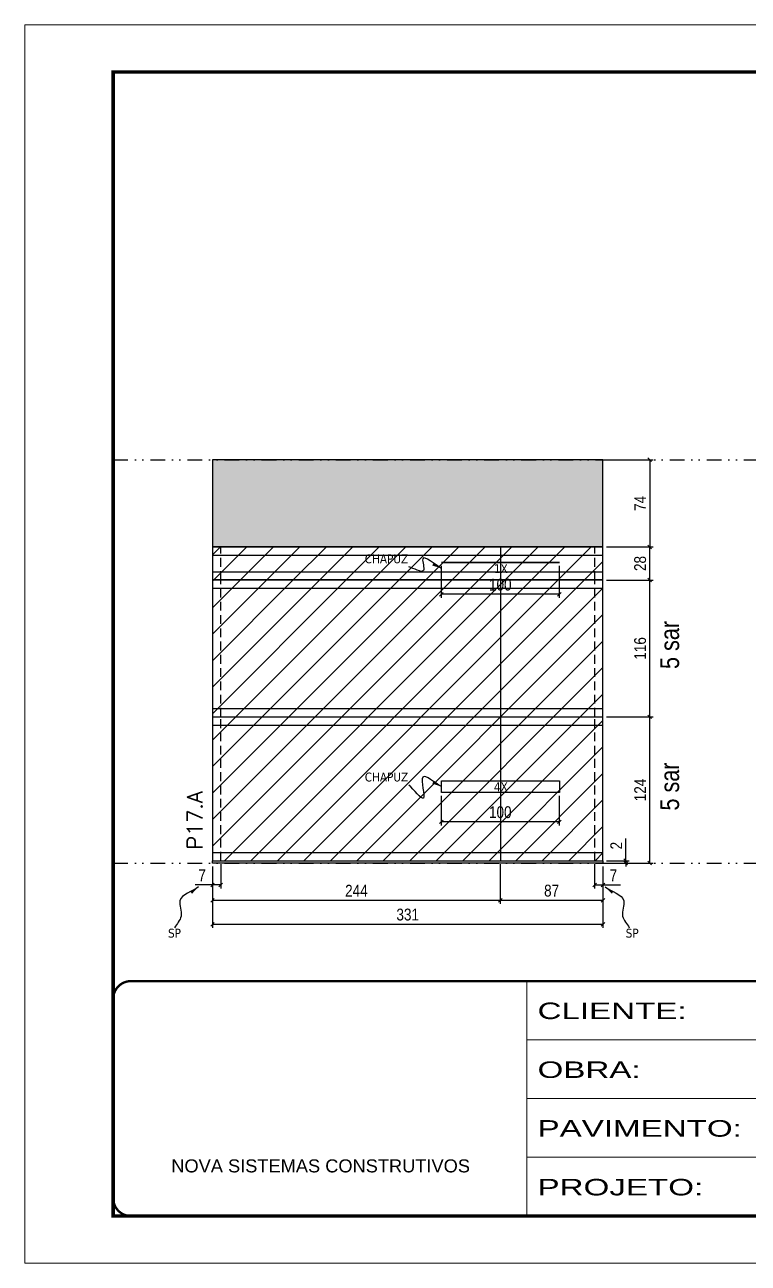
# Model space of a CAD drawing. Extents: x 14400 to 27878, y -21631 to 6985.
# Drawn here: x 16012 to 16625, y 192 to 1242 of the extents above; entities that cross this region are included whole.
import ezdxf

# ---------------------------------------------------------------- set-up
doc = ezdxf.new("R2010")
doc.units = 0
for name, pattern in [('CONTINUO', [0]), ('DASHED', [0.75, 0.5, -0.25]), ('DIVIDE2', [0.625, 0.25, -0.125, 0, -0.125, 0, -0.125]), ('HIDDEN', [0.375, 0.25, -0.125])]:
    doc.linetypes.add(name, pattern=pattern)
for name, color, linetype in [('COTA', 241, 'Continuous'), ('NOMENCLATURA', 7, 'Continuous'), ('Nível', 160, 'Continuous'), ('Painéis', 200, 'Continuous'), ('SARR_2.2x10', 60, 'Continuous'), ('SARR_2.2x7', 40, 'Continuous'), ('Sarrafo de Pressão', 42, 'HIDDEN'), ('texto', 7, 'Continuous')]:
    doc.layers.add(name, color=color, linetype=linetype)
for name, color, linetype, lineweight in [('Folhas', 255, 'Continuous', 9), ('Hachura', 251, 'Continuous', 9), ('SARRAFO DE PRESSAO', 251, 'DASHED', 9), ('Texto Seção', 7, 'Continuous', 15)]:
    doc.layers.add(name, color=color, linetype=linetype, lineweight=lineweight)
doc.styles.add('ARIAL', font='arial.ttf')
doc.styles.add('ARIAL_NARROW', font='ARIALN.TTF', dxfattribs={"height": 0.2})
doc.styles.add('COTA TECNICA', font='techl___.ttf', dxfattribs={"height": 10})
doc.styles.add('COTA TECNICA-50', font='techl___.ttf', dxfattribs={"height": 10})
doc.styles.add('REGUA-120', font='ROMANS.shx', dxfattribs={"height": 15})
doc.styles.get("Standard").update_dxf_attribs({"font": 'arial.ttf'})
doc.styles.add('Tecnologia', font='')
doc.styles.get('Tecnologia').set_extended_font_data('Forgotten Futurist')
doc.dimstyles.new('COTA PAINEL-50', dxfattribs={"dimtxt": 10, "dimasz": 3, "dimexe": 3, "dimexo": 3, "dimgap": 3, "dimtad": 1, "dimdec": 1, "dimzin": 12, "dimdsep": 46, "dimtxsty": 'COTA TECNICA-50', "dimblk1": 'OBLIQUE', "dimblk2": 'OBLIQUE', "dimsah": 1, "dimcen": 0.9, "dimclrd": 4, "dimclre": 4, "dimclrt": 240, "dimadec": 1, "dimazin": 3, "dimtfac": 1, "dimtdec": 1, "dimtmove": 0, "dimatfit": 3, "dimfxl": 1, "dimtolj": 1, "dimtzin": 12, "dimarcsym": 0})
doc.dimstyles.new('PAINEL', dxfattribs={"dimtxt": 10, "dimasz": 3, "dimexe": 3, "dimexo": 3, "dimgap": 3, "dimtad": 1, "dimdec": 1, "dimzin": 12, "dimdsep": 46, "dimtxsty": 'COTA TECNICA', "dimblk1": 'OBLIQUE', "dimblk2": 'OBLIQUE', "dimsah": 1, "dimcen": 0.9, "dimclrd": 4, "dimclre": 4, "dimclrt": 240, "dimadec": 1, "dimazin": 3, "dimtfac": 1, "dimtdec": 1, "dimtmove": 0, "dimatfit": 3, "dimfxl": 1, "dimtolj": 1, "dimtzin": 12, "dimarcsym": 0})
doc.dimstyles.get("Standard").update_dxf_attribs({"dimtxt": 0.18, "dimasz": 0.18, "dimexe": 0.18, "dimexo": 0.0625, "dimgap": 0.09, "dimtad": 0, "dimtih": 1, "dimtoh": 1, "dimdec": 4, "dimzin": 0, "dimdsep": 46, "dimtxsty": 'Standard', "dimcen": 0.09, "dimadec": 0, "dimazin": 0, "dimtfac": 1, "dimtdec": 4, "dimtofl": 0, "dimtmove": 0, "dimatfit": 3, "dimfxl": 1, "dimtolj": 1, "dimtzin": 0, "dimarcsym": 0})

# ---------------------------------------------------------------- blocks, each defined once
blk = doc.blocks.new('9999999999')
at = {"color": 30, "linetype": 'CONTINUO'}
for p, q in [((98564.6, 34230.2), (98564.6, 34429.4)), ((98564.6, 34379.6), (99584, 34379.6)), ((98564.6, 34329.8), (99488, 34329.8)), ((98564.6, 34280), (99488, 34280))]:
    blk.add_line(p, q, dxfattribs=at)
at = {"color": 30, "linetype": 'CONTINUO', "const_width": 2}
blk.add_lwpolyline([(99584, 34230.2), (99584, 34414.4, 0.414214), (99569, 34429.4), (98229, 34429.4, 0.414214), (98214, 34414.4), (98214, 34245.2, 0.414214), (98229, 34230.2), (99584, 34230.2)], format="xyb", dxfattribs=at)
at = {"layer": 'Folhas'}
blk.add_lwpolyline([(98139, 34190.2), (99624, 34190.2), (99624, 35240.2), (98139, 35240.2)], close=True, dxfattribs=at)
at = {"layer": 'Folhas', "color": 30, "const_width": 3}
blk.add_lwpolyline([(98214, 34230.2), (99584, 34230.2), (99584, 35200.2), (98214, 35200.2)], close=True, dxfattribs=at)
at = {"color": 7, "linetype": 'Continuous', "ltscale": 5, "style": 'ARIAL'}
blk.add_text('NOVA SISTEMAS CONSTRUTIVOS', height=11.059, dxfattribs=at).set_placement((98263.2, 34267.2))
at = {"layer": 'Folhas', "color": 7, "style": 'Tecnologia', "width": 1.5}
for s, p in [('CLIENTE:', (98573.7, 34397.2)), ('OBRA:', (98573.7, 34347.3)), ('PAVIMENTO:', (98573.7, 34297.5)), ('PROJETO:', (98573.7, 34247.7))]:
    blk.add_text(s, height=14, dxfattribs=at).set_placement(p)
blk = doc.blocks.new('_Oblique')
at = {"color": 0, "linetype": 'ByBlock', "lineweight": -2}
blk.add_line((-0.5, -0.5), (0.5, 0.5), dxfattribs=at)
blk = doc.blocks.new('*D959')
at = {"layer": 'COTA', "color": 4, "lineweight": -2, "transparency": 16777216}
for p, q in [((16171.1, 528.1), (16171.1, 509.6)), ((16178.1, 530.1), (16178.1, 509.6)), ((16171.1, 512.6), (16156.4, 512.6)), ((16178.1, 512.6), (16171.1, 512.6))]:
    blk.add_line(p, q, dxfattribs=at)
at = {"layer": 'Defpoints', "color": 0, "transparency": 16777216}
for p in [(16171.1, 531.1), (16178.1, 533.1), (16171.1, 512.6)]:
    blk.add_point(p, dxfattribs=at)
at = {"layer": 'COTA', "color": 4, "lineweight": -2, "transparency": 16777216, "xscale": 3, "yscale": 3, "zscale": 3, "rotation": 180}
blk.add_blockref('_Oblique', (16171.1, 512.6), dxfattribs=at)
at = {"layer": 'COTA', "color": 4, "lineweight": -2, "transparency": 16777216, "xscale": 3, "yscale": 3, "zscale": 3}
blk.add_blockref('_Oblique', (16178.1, 512.6), dxfattribs=at)
at = {"layer": 'COTA', "color": 240, "transparency": 16777216, "insert": (16162.3, 520.7), "char_height": 10, "attachment_point": 5, "style": 'COTA TECNICA-50'}
blk.add_mtext('\\A1;7', dxfattribs=at)
blk = doc.blocks.new('*D960')
at = {"layer": 'COTA', "color": 4, "lineweight": -2, "transparency": 16777216}
for p, q in [((16495.1, 530.1), (16495.1, 509.6)), ((16502.1, 528.1), (16502.1, 509.6)), ((16495.1, 512.6), (16502.1, 512.6)), ((16502.1, 512.6), (16516.9, 512.6))]:
    blk.add_line(p, q, dxfattribs=at)
at = {"layer": 'Defpoints', "color": 0, "transparency": 16777216}
for p in [(16495.1, 533.1), (16502.1, 531.1), (16502.1, 512.6)]:
    blk.add_point(p, dxfattribs=at)
at = {"layer": 'COTA', "color": 4, "lineweight": -2, "transparency": 16777216, "xscale": 3, "yscale": 3, "zscale": 3, "rotation": 180}
blk.add_blockref('_Oblique', (16495.1, 512.6), dxfattribs=at)
at = {"layer": 'COTA', "color": 4, "lineweight": -2, "transparency": 16777216, "xscale": 3, "yscale": 3, "zscale": 3}
blk.add_blockref('_Oblique', (16502.1, 512.6), dxfattribs=at)
at = {"layer": 'COTA', "color": 240, "transparency": 16777216, "insert": (16511, 520.7), "char_height": 10, "attachment_point": 5, "style": 'COTA TECNICA-50'}
blk.add_mtext('\\A1;7', dxfattribs=at)
blk = doc.blocks.new('*D938')
at = {"layer": 'COTA', "color": 4, "lineweight": -2, "transparency": 16777216}
for p, q in [((16521.4, 533.1), (16521.4, 551.9)), ((16505.1, 533.1), (16524.4, 533.1)), ((16505.1, 531.1), (16524.4, 531.1)), ((16521.4, 531.1), (16521.4, 533.1)), ((16521.4, 531.1), (16521.4, 528.1))]:
    blk.add_line(p, q, dxfattribs=at)
at = {"layer": 'Defpoints', "color": 0, "transparency": 16777216}
for p in [(16502.1, 533.1), (16502.1, 531.1), (16521.4, 531.1)]:
    blk.add_point(p, dxfattribs=at)
at = {"layer": 'COTA', "color": 4, "lineweight": -2, "transparency": 16777216, "xscale": 3, "yscale": 3, "zscale": 3}
for p, rotation in [((16521.4, 533.1), 270), ((16521.4, 531.1), 90)]:
    blk.add_blockref('_Oblique', p, dxfattribs=dict(at, rotation=rotation))
at = {"layer": 'COTA', "color": 240, "transparency": 16777216, "insert": (16513.4, 545.9), "char_height": 10, "attachment_point": 5, "rotation": 90, "style": 'COTA TECNICA-50'}
blk.add_mtext('\\A1;2', dxfattribs=at)
blk = doc.blocks.new('*D966')
at = {"layer": 'COTA', "color": 4, "lineweight": -2, "transparency": 16777216}
for p, q in [((16171.1, 528.1), (16171.1, 496.6)), ((16415.1, 530.1), (16415.1, 496.6)), ((16171.1, 499.6), (16415.1, 499.6))]:
    blk.add_line(p, q, dxfattribs=at)
at = {"layer": 'Defpoints', "color": 0, "transparency": 16777216}
for p in [(16171.1, 531.1), (16415.1, 533.1), (16415.1, 499.6)]:
    blk.add_point(p, dxfattribs=at)
at = {"layer": 'COTA', "color": 4, "lineweight": -2, "transparency": 16777216, "xscale": 3, "yscale": 3, "zscale": 3, "rotation": 180}
blk.add_blockref('_Oblique', (16171.1, 499.6), dxfattribs=at)
at = {"layer": 'COTA', "color": 4, "lineweight": -2, "transparency": 16777216, "xscale": 3, "yscale": 3, "zscale": 3}
blk.add_blockref('_Oblique', (16415.1, 499.6), dxfattribs=at)
at = {"layer": 'COTA', "color": 240, "transparency": 16777216, "insert": (16293.1, 507.7), "char_height": 10, "attachment_point": 5, "style": 'COTA TECNICA-50'}
blk.add_mtext('\\A1;244', dxfattribs=at)
blk = doc.blocks.new('*D967')
at = {"layer": 'COTA', "color": 4, "lineweight": -2, "transparency": 16777216}
for p, q in [((16415.1, 530.1), (16415.1, 496.6)), ((16502.1, 528.1), (16502.1, 496.6)), ((16415.1, 499.6), (16502.1, 499.6))]:
    blk.add_line(p, q, dxfattribs=at)
at = {"layer": 'Defpoints', "color": 0, "transparency": 16777216}
for p in [(16415.1, 533.1), (16502.1, 531.1), (16502.1, 499.6)]:
    blk.add_point(p, dxfattribs=at)
at = {"layer": 'COTA', "color": 4, "lineweight": -2, "transparency": 16777216, "xscale": 3, "yscale": 3, "zscale": 3, "rotation": 180}
blk.add_blockref('_Oblique', (16415.1, 499.6), dxfattribs=at)
at = {"layer": 'COTA', "color": 4, "lineweight": -2, "transparency": 16777216, "xscale": 3, "yscale": 3, "zscale": 3}
blk.add_blockref('_Oblique', (16502.1, 499.6), dxfattribs=at)
at = {"layer": 'COTA', "color": 240, "transparency": 16777216, "insert": (16458.6, 507.7), "char_height": 10, "attachment_point": 5, "style": 'COTA TECNICA-50'}
blk.add_mtext('\\A1;87', dxfattribs=at)
blk = doc.blocks.new('*D968')
at = {"layer": 'COTA', "color": 4, "linetype": 'ByBlock', "lineweight": -2, "transparency": 16777216}
for p, q in [((16365.1, 588), (16365.1, 563.1)), ((16465.1, 588), (16465.1, 563.1)), ((16465.1, 566.1), (16365.1, 566.1))]:
    blk.add_line(p, q, dxfattribs=at)
at = {"layer": 'Defpoints', "color": 0, "linetype": 'ByBlock', "transparency": 16777216}
for p in [(16365.1, 591), (16465.1, 591), (16365.1, 566.1)]:
    blk.add_point(p, dxfattribs=at)
at = {"layer": 'COTA', "color": 4, "linetype": 'ByBlock', "lineweight": -2, "transparency": 16777216, "xscale": 3, "yscale": 3, "zscale": 3, "rotation": 180}
blk.add_blockref('_Oblique', (16365.1, 566.1), dxfattribs=at)
at = {"layer": 'COTA', "color": 4, "linetype": 'ByBlock', "lineweight": -2, "transparency": 16777216, "xscale": 3, "yscale": 3, "zscale": 3}
blk.add_blockref('_Oblique', (16465.1, 566.1), dxfattribs=at)
at = {"layer": 'COTA', "color": 240, "linetype": 'ByBlock', "transparency": 16777216, "insert": (16415.1, 574.2), "char_height": 10, "attachment_point": 5, "style": 'COTA TECNICA'}
blk.add_mtext('\\A1;100', dxfattribs=at)
blk = doc.blocks.new('*D973')
at = {"layer": 'COTA', "color": 4, "lineweight": -2, "transparency": 16777216}
for p, q in [((16505.1, 655.1), (16544.8, 655.1)), ((16541.8, 531.1), (16541.8, 655.1)), ((16505.1, 531.1), (16544.8, 531.1))]:
    blk.add_line(p, q, dxfattribs=at)
at = {"layer": 'Defpoints', "color": 0, "transparency": 16777216}
for p in [(16502.1, 655.1), (16541.8, 655.1), (16502.1, 531.1)]:
    blk.add_point(p, dxfattribs=at)
at = {"layer": 'COTA', "color": 4, "lineweight": -2, "transparency": 16777216, "xscale": 3, "yscale": 3, "zscale": 3}
for p, rotation in [((16541.8, 655.1), 90), ((16541.8, 531.1), 270)]:
    blk.add_blockref('_Oblique', p, dxfattribs=dict(at, rotation=rotation))
at = {"layer": 'COTA', "color": 240, "transparency": 16777216, "insert": (16533.7, 593.1), "char_height": 10, "attachment_point": 5, "rotation": 90, "style": 'COTA TECNICA'}
blk.add_mtext('\\A1;124', dxfattribs=at)
blk = doc.blocks.new('*D1626')
at = {"layer": 'COTA', "color": 4, "lineweight": -2, "transparency": 16777216}
for p, q in [((16505.1, 873.1), (16544.8, 873.1)), ((16541.8, 873.1), (16541.8, 799.1)), ((16505.1, 799.1), (16544.8, 799.1))]:
    blk.add_line(p, q, dxfattribs=at)
at = {"layer": 'Defpoints', "color": 0, "transparency": 16777216}
for p in [(16502.1, 873.1), (16502.1, 799.1), (16541.8, 799.1)]:
    blk.add_point(p, dxfattribs=at)
at = {"layer": 'COTA', "color": 4, "lineweight": -2, "transparency": 16777216, "xscale": 3, "yscale": 3, "zscale": 3}
for p, rotation in [((16541.8, 873.1), 90), ((16541.8, 799.1), 270)]:
    blk.add_blockref('_Oblique', p, dxfattribs=dict(at, rotation=rotation))
at = {"layer": 'COTA', "color": 240, "transparency": 16777216, "insert": (16533.7, 836.1), "char_height": 10, "attachment_point": 5, "rotation": 90, "style": 'COTA TECNICA'}
blk.add_mtext('\\A1;74', dxfattribs=at)
blk = doc.blocks.new('*D1639')
at = {"layer": 'COTA', "color": 4, "lineweight": -2, "transparency": 16777216}
for p, q in [((16171.1, 528.1), (16171.1, 476.2)), ((16502.1, 528.1), (16502.1, 476.2)), ((16171.1, 479.2), (16502.1, 479.2))]:
    blk.add_line(p, q, dxfattribs=at)
at = {"layer": 'Defpoints', "color": 0, "transparency": 16777216}
for p in [(16171.1, 531.1), (16502.1, 531.1), (16502.1, 479.2)]:
    blk.add_point(p, dxfattribs=at)
at = {"layer": 'COTA', "color": 4, "lineweight": -2, "transparency": 16777216, "xscale": 3, "yscale": 3, "zscale": 3, "rotation": 180}
blk.add_blockref('_Oblique', (16171.1, 479.2), dxfattribs=at)
at = {"layer": 'COTA', "color": 4, "lineweight": -2, "transparency": 16777216, "xscale": 3, "yscale": 3, "zscale": 3}
blk.add_blockref('_Oblique', (16502.1, 479.2), dxfattribs=at)
at = {"layer": 'COTA', "color": 240, "transparency": 16777216, "insert": (16336.6, 487.4), "char_height": 10, "attachment_point": 5, "style": 'COTA TECNICA'}
blk.add_mtext('\\A1;331', dxfattribs=at)
blk = doc.blocks.new('*D1679')
at = {"layer": 'COTA', "color": 4, "lineweight": -2, "transparency": 16777216}
for p, q in [((16505.1, 771.1), (16544.8, 771.1)), ((16541.8, 655.1), (16541.8, 771.1)), ((16505.1, 655.1), (16544.8, 655.1))]:
    blk.add_line(p, q, dxfattribs=at)
at = {"layer": 'Defpoints', "color": 0, "transparency": 16777216}
for p in [(16502.1, 771.1), (16541.8, 771.1), (16502.1, 655.1)]:
    blk.add_point(p, dxfattribs=at)
at = {"layer": 'COTA', "color": 4, "lineweight": -2, "transparency": 16777216, "xscale": 3, "yscale": 3, "zscale": 3}
for p, rotation in [((16541.8, 771.1), 90), ((16541.8, 655.1), 270)]:
    blk.add_blockref('_Oblique', p, dxfattribs=dict(at, rotation=rotation))
at = {"layer": 'COTA', "color": 240, "transparency": 16777216, "insert": (16533.7, 713.1), "char_height": 10, "attachment_point": 5, "rotation": 90, "style": 'COTA TECNICA'}
blk.add_mtext('\\A1;116', dxfattribs=at)
blk = doc.blocks.new('*D1958')
at = {"layer": 'COTA', "color": 4, "lineweight": -2, "transparency": 16777216}
for p, q in [((16505.1, 799.1), (16544.8, 799.1)), ((16541.8, 771.1), (16541.8, 799.1)), ((16505.1, 771.1), (16544.8, 771.1))]:
    blk.add_line(p, q, dxfattribs=at)
at = {"layer": 'Defpoints', "color": 0, "transparency": 16777216}
for p in [(16502.1, 799.1), (16541.8, 799.1), (16502.1, 771.1)]:
    blk.add_point(p, dxfattribs=at)
at = {"layer": 'COTA', "color": 4, "lineweight": -2, "transparency": 16777216, "xscale": 3, "yscale": 3, "zscale": 3}
for p, rotation in [((16541.8, 799.1), 90), ((16541.8, 771.1), 270)]:
    blk.add_blockref('_Oblique', p, dxfattribs=dict(at, rotation=rotation))
at = {"layer": 'COTA', "color": 240, "transparency": 16777216, "insert": (16533.7, 785.1), "char_height": 10, "attachment_point": 5, "rotation": 90, "style": 'COTA TECNICA'}
blk.add_mtext('\\A1;28', dxfattribs=at)
blk = doc.blocks.new('*D1959')
at = {"layer": 'COTA', "color": 4, "linetype": 'ByBlock', "lineweight": -2, "transparency": 16777216}
for p, q in [((16365.1, 783), (16365.1, 756)), ((16465.1, 783), (16465.1, 756)), ((16465.1, 759), (16365.1, 759))]:
    blk.add_line(p, q, dxfattribs=at)
at = {"layer": 'Defpoints', "color": 0, "linetype": 'ByBlock', "transparency": 16777216}
for p in [(16365.1, 786), (16465.1, 786), (16365.1, 759)]:
    blk.add_point(p, dxfattribs=at)
at = {"layer": 'COTA', "color": 4, "linetype": 'ByBlock', "lineweight": -2, "transparency": 16777216, "xscale": 3, "yscale": 3, "zscale": 3, "rotation": 180}
blk.add_blockref('_Oblique', (16365.1, 759), dxfattribs=at)
at = {"layer": 'COTA', "color": 4, "linetype": 'ByBlock', "lineweight": -2, "transparency": 16777216, "xscale": 3, "yscale": 3, "zscale": 3}
blk.add_blockref('_Oblique', (16465.1, 759), dxfattribs=at)
at = {"layer": 'COTA', "color": 240, "linetype": 'ByBlock', "transparency": 16777216, "insert": (16415.1, 767.1), "char_height": 10, "attachment_point": 5, "style": 'COTA TECNICA'}
blk.add_mtext('\\A1;100', dxfattribs=at)

msp = doc.modelspace()

# ---------------------------------------------------------------- hatches: boundary and pattern name
at = {"layer": 'COTA'}
h = msp.add_hatch(dxfattribs=at)
h.set_pattern_fill('AR-CONC', color=256, scale=0.03)
h.set_pattern_definition([(50, (-3183.5, 162), (5.4655401, -0.4781726), [0.5715, -6.2865]), (355, (-3183.5, 162), (-1.0573026, 5.7317054), [0.4572, -5.0292175]), (100.451445, (-3183.0445, 161.96), (4.4082374, 5.2535326), [0.4857003, -5.3427073]), (46.1842, (-3183.5, 163.524), (8.1323712, -1.2612698), [0.85725, -9.42975]), (96.635558, (-3182.822, 163.419), (7.122124, 7.4227837), [0.7285507, -8.0140682]), (351.18415, (-3183.5, 163.524), (7.122124, 7.4227837), [0.685799, -7.543792]), (21, (-3182.738, 163.143), (4.5484317, -3.0679559), [0.5715, -6.2865]), (326, (-3182.738, 163.143), (1.8540609, 5.525639), [0.4572, -5.0292]), (71.451445, (-3182.359, 162.8873), (6.4024926, 2.457683), [0.4857003, -5.3426981]), (37.5, (-3183.5, 162), (0.0926581, 2.53665117), [0, -4.96824, 0, -5.1054, 0, -5.04825]), (7.5, (-3183.5, 162), (2.00458988, 3.00541724), [0, -2.91084, 0, -4.85394, 0, -1.92405]), (327.5, (-3185.1993, 162), (4.06771786, -0.17186232), [0, -1.905, 0, -5.9436, 0, -7.8867]), (317.5, (-3185.9613, 162), (4.44387544, 0.7627947), [0, -2.4765, 0, -3.94716, 0, -5.6007])])
h.paths.add_polyline_path([(16171.15, 873.13), (16171.15, 799.13), (16502.15, 799.13), (16502.15, 873.13)])
at = {"layer": 'Hachura'}
h = msp.add_hatch(dxfattribs=at)
h.set_pattern_fill('ANSI31', color=256, scale=5)
h.paths.add_polyline_path([(16415.15, 771.13), (16171.15, 771.13), (16171.15, 655.13), (16415.15, 655.13)])
h.paths.add_polyline_path([(16415.15, 655.13), (16171.15, 655.13), (16171.15, 533.13), (16415.15, 533.13)])
h.paths.add_polyline_path([(16502.15, 655.13), (16415.15, 655.13), (16415.15, 533.13), (16502.15, 533.13)])
h.paths.add_polyline_path([(16502.15, 771.13), (16415.15, 771.13), (16415.15, 655.13), (16502.15, 655.13)])
h.paths.add_polyline_path([(16914.44, 773.13), (16670.44, 773.13), (16670.44, 655.13), (16914.44, 655.13)])
h.paths.add_polyline_path([(17001.44, 773.13), (16914.44, 773.13), (16914.44, 655.13), (17001.44, 655.13)])
h.paths.add_polyline_path([(17001.44, 655.13), (16914.44, 655.13), (16914.44, 533.13), (17001.44, 533.13)])
h.paths.add_polyline_path([(16914.44, 655.13), (16670.44, 655.13), (16670.44, 533.13), (16914.44, 533.13)])
h.paths.add_polyline_path([(16914.44, 871.13), (16709.44, 871.13), (16709.44, 807.13), (16914.44, 807.13)])
h.paths.add_polyline_path([(16967.44, 871.13), (16914.44, 871.13), (16914.44, 807.13), (16967.44, 807.13)])
h = msp.add_hatch(dxfattribs=at)
h.set_pattern_fill('ANSI31', color=256, scale=5)
h.paths.add_polyline_path([(16415.15, 799.13), (16171.15, 799.13), (16171.15, 771.13), (16415.15, 771.13)])
h.paths.add_polyline_path([(16502.15, 799.13), (16415.15, 799.13), (16415.15, 771.13), (16502.15, 771.13)])
h.paths.add_polyline_path([(16914.44, 809.13), (16709.44, 809.13), (16670.44, 809.13), (16670.44, 775.13), (16914.44, 775.13)])
h.paths.add_polyline_path([(17001.44, 809.13), (16967.44, 809.13), (16914.44, 809.13), (16914.44, 775.13), (17001.44, 775.13)])
h.paths.add_polyline_path([(17177.05, 809.13), (17158.05, 809.13), (17158.05, 647.13), (17177.05, 647.13)])
h.paths.add_polyline_path([(17329.96, 799.13), (17310.96, 799.13), (17310.96, 647.13), (17329.96, 647.13)])

# ---------------------------------------------------------------- linework, layer by layer
at = {"layer": 'COTA'}
msp.add_lwpolyline([(16171.15, 799.13), (16502.15, 799.13), (16502.15, 873.13), (16171.15, 873.13)], close=True, dxfattribs=at)
at = {"layer": 'Nível', "color": 4, "linetype": 'DIVIDE2', "ltscale": 50}
for p, q in [((16086.97, 873.13), (17456.97, 873.13)), ((16086.97, 531.13), (17456.97, 531.13))]:
    msp.add_line(p, q, dxfattribs=at)
at = {"layer": 'Painéis'}
for p, q in [((16415.15, 799.13), (16415.15, 533.13)), ((16171.15, 655.13), (16171.15, 533.13)), ((16171.15, 655.13), (16502.15, 655.13)), ((16502.15, 533.13), (16502.15, 655.13)), ((16171.15, 533.13), (16502.15, 533.13))]:
    msp.add_line(p, q, dxfattribs=at)
for points in [[(16171.15, 771.13), (16502.15, 771.13), (16502.15, 799.13), (16171.15, 799.13)], [(16171.15, 655.13), (16502.15, 655.13), (16502.15, 771.13), (16171.15, 771.13)], [(16502.15, 531.13), (16171.15, 531.13), (16171.15, 533.13), (16502.15, 533.13)]]:
    msp.add_lwpolyline(points, close=True, dxfattribs=at)
at = {"layer": 'SARR_2.2x10'}
for points in [[(16365.15, 785.97), (16465.15, 785.97), (16465.15, 785.97), (16365.15, 785.97)], [(16365.15, 600.98), (16465.15, 600.98), (16465.15, 590.98), (16365.15, 590.98)]]:
    msp.add_lwpolyline(points, close=True, dxfattribs=at)
at = {"layer": 'SARR_2.2x7'}
for p, q in [((16171.15, 792.13), (16415.15, 792.13)), ((16415.15, 792.13), (16502.15, 792.13)), ((16171.15, 778.13), (16415.15, 778.13)), ((16415.15, 778.13), (16502.15, 778.13)), ((16171.15, 764.13), (16415.15, 764.13)), ((16415.15, 764.13), (16502.15, 764.13)), ((16171.15, 662.13), (16415.15, 662.13)), ((16415.15, 662.13), (16502.15, 662.13)), ((16171.15, 648.13), (16415.15, 648.13)), ((16415.15, 648.13), (16502.15, 648.13)), ((16171.15, 540.13), (16415.15, 540.13)), ((16415.15, 540.13), (16502.15, 540.13))]:
    msp.add_line(p, q, dxfattribs=at)
at = {"layer": 'Sarrafo de Pressão', "ltscale": 30}
for p, q in [((16178.15, 771.13), (16178.15, 799.13)), ((16495.15, 771.13), (16495.15, 799.13)), ((16178.15, 655.13), (16178.15, 771.13)), ((16495.15, 655.13), (16495.15, 771.13)), ((16178.15, 533.13), (16178.15, 655.13)), ((16495.15, 533.13), (16495.15, 655.13))]:
    msp.add_line(p, q, dxfattribs=at)

# ---------------------------------------------------------------- block references
at = {"layer": 'SARRAFO DE PRESSAO', "color": 6, "linetype": 'ByBlock'}
msp.add_blockref('9999999999', (-82127.01, -33998.35), dxfattribs=at)

# ---------------------------------------------------------------- texts
at = {"layer": 'NOMENCLATURA', "style": 'ARIAL_NARROW'}
for p in [(16566.66, 695.65), (16566.66, 575.65)]:
    msp.add_text('5 sar', height=16, rotation=90, dxfattribs=at).set_placement(p)
at = {"layer": 'texto', "color": 0, "char_height": 7.5, "attachment_point": 5}
for s, insert in [('{\\fTahoma|b0|i0|c0|p34;\\C4;CHAPUZ}', (16318.59, 788.98)), ('{\\fTahoma|b0|i0|c0|p34;\\C4;1X}', (16415.54, 780.67)), ('{\\fTahoma|b0|i0|c0|p34;\\C4;CHAPUZ}', (16318.59, 603.99)), ('{\\fTahoma|b0|i0|c0|p34;\\C4;4X}', (16415.54, 595.69)), ('{\\fTahoma|b0|i0|c0|p34;\\C4;SP}', (16138.9, 471.64)), ('{\\fTahoma|b0|i0|c0|p34;\\C4;SP}', (16526.92, 471.64))]:
    msp.add_mtext(s, dxfattribs=dict(at, insert=insert))
at = {"layer": 'Texto Seção', "insert": (16162.53, 542.39), "char_height": 13, "width": 285.3299, "attachment_point": 7, "rotation": 90, "style": 'REGUA-120'}
msp.add_mtext('P17.A', dxfattribs=at)

# ---------------------------------------------------------------- dimensions: what is measured, and where the dimension line sits
at = {"layer": 'COTA'}
for base, p1, p2, angle, dimstyle, picture, middle in [((16541.79, 799.13), (16502.15, 873.13), (16502.15, 799.13), 90, 'PAINEL', '*D1626', (16533.71, 836.13)), ((16541.79, 799.13), (16502.15, 771.13), (16502.15, 799.13), 90, 'PAINEL', '*D1958', (16533.69, 785.13)), ((16541.79, 771.13), (16502.15, 655.13), (16502.15, 771.13), 90, 'PAINEL', '*D1679', (16533.68, 713.13)), ((16541.79, 655.13), (16502.15, 531.13), (16502.15, 655.13), 90, 'PAINEL', '*D973', (16533.71, 593.13)), ((16171.15, 512.62), (16178.15, 533.13), (16171.15, 531.13), 180, 'COTA PAINEL-50', '*D959', (16162.28, 520.7))]:
    dim = msp.add_linear_dim(base=base, p1=p1, p2=p2, angle=angle, dimstyle=dimstyle, dxfattribs=at)
    dim.commit()
    dim.dimension.update_dxf_attribs({"geometry": picture, "text_midpoint": middle})
at = {"layer": 'COTA', "linetype": 'ByBlock'}
for base, p1, p2, picture, middle in [((16365.15, 759.04), (16465.15, 785.97), (16365.15, 785.97), '*D1959', (16415.15, 767.14)), ((16365.15, 566.05), (16465.15, 590.98), (16365.15, 590.98), '*D968', (16415.15, 574.15))]:
    dim = msp.add_linear_dim(base=base, p1=p1, p2=p2, dimstyle='PAINEL', dxfattribs=at)
    dim.commit()
    dim.dimension.update_dxf_attribs({"geometry": picture, "text_midpoint": middle})
at = {"layer": 'COTA'}
dim = msp.add_linear_dim(base=(16521.4, 531.13), p1=(16502.15, 533.13), p2=(16502.15, 531.13), angle=90, dimstyle='COTA PAINEL-50', dxfattribs=at)
dim.commit()
dim.dimension.update_dxf_attribs({"geometry": '*D938', "text_midpoint": (16521.4, 545.88), "dimtype": 160})
for base, p1, p2, dimstyle, picture, middle in [((16415.15, 499.58), (16171.15, 531.13), (16415.15, 533.13), 'COTA PAINEL-50', '*D966', (16293.15, 507.65)), ((16502.15, 479.21), (16171.15, 531.13), (16502.15, 531.13), 'PAINEL', '*D1639', (16336.65, 487.42)), ((16502.15, 499.58), (16415.15, 533.13), (16502.15, 531.13), 'COTA PAINEL-50', '*D967', (16458.65, 507.67)), ((16502.15, 512.62), (16495.15, 533.13), (16502.15, 531.13), 'COTA PAINEL-50', '*D960', (16511.01, 520.7))]:
    dim = msp.add_linear_dim(base=base, p1=p1, p2=p2, dimstyle=dimstyle, dxfattribs=at)
    dim.commit()
    dim.dimension.update_dxf_attribs({"geometry": picture, "text_midpoint": middle})

# ---------------------------------------------------------------- leaders
at = {"layer": 'COTA', "path_type": 1}
for points in [[(16365.15, 780.97), (16349.36, 788.98), (16349.95, 779.11), (16337.51, 782.25)], [(16365.15, 595.98), (16349.36, 603.99), (16349.95, 586.12), (16337.51, 597.26)], [(16159.32, 510.95), (16143.53, 499.12), (16144.46, 486.11), (16138.9, 476.33)], [(16503.97, 510.95), (16519.76, 499.12), (16518.83, 486.11), (16524.39, 476.33)]]:
    msp.add_leader(points, dimstyle='Standard', override={"dimasz": 8}, dxfattribs=at)

doc.saveas('drawing.dxf')
